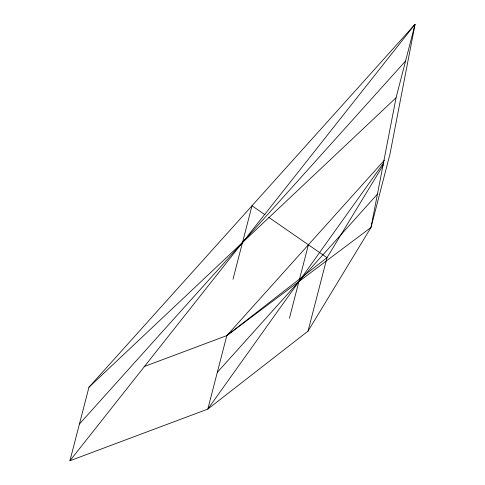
<?xml version="1.0" encoding="UTF-8"?>
<svg xmlns="http://www.w3.org/2000/svg" width="485" height="485" viewBox="0 0 485 485"><rect width="100%" height="100%" fill="white"/><g stroke="black" fill="none" stroke-linecap="round" stroke-linejoin="round"><path stroke-width="0.73" d="M69.931 460.75L415.069 24.25L396.063 97.746L370.989 227.465L308.005 331.158L207.81 409.097L69.931 460.75L88.937 387.254L415.069 24.25L390.001 153.969L370.989 227.465L226.816 335.602L144.087 366.593M232.994 279.245L252.006 205.755L265.022 214.764M384.459 160.135L226.816 335.602L207.81 409.097L383.835 162.596M289.399 318.281L308.405 244.786M308.005 331.158L327.011 257.662L383.35 164.918M79.437 424.005L405.563 60.995M217.31 372.353L377.475 194.079M88.937 387.254L396.063 97.746M226.816 335.602L327.011 257.662L268.738 217.335"/></g></svg>
